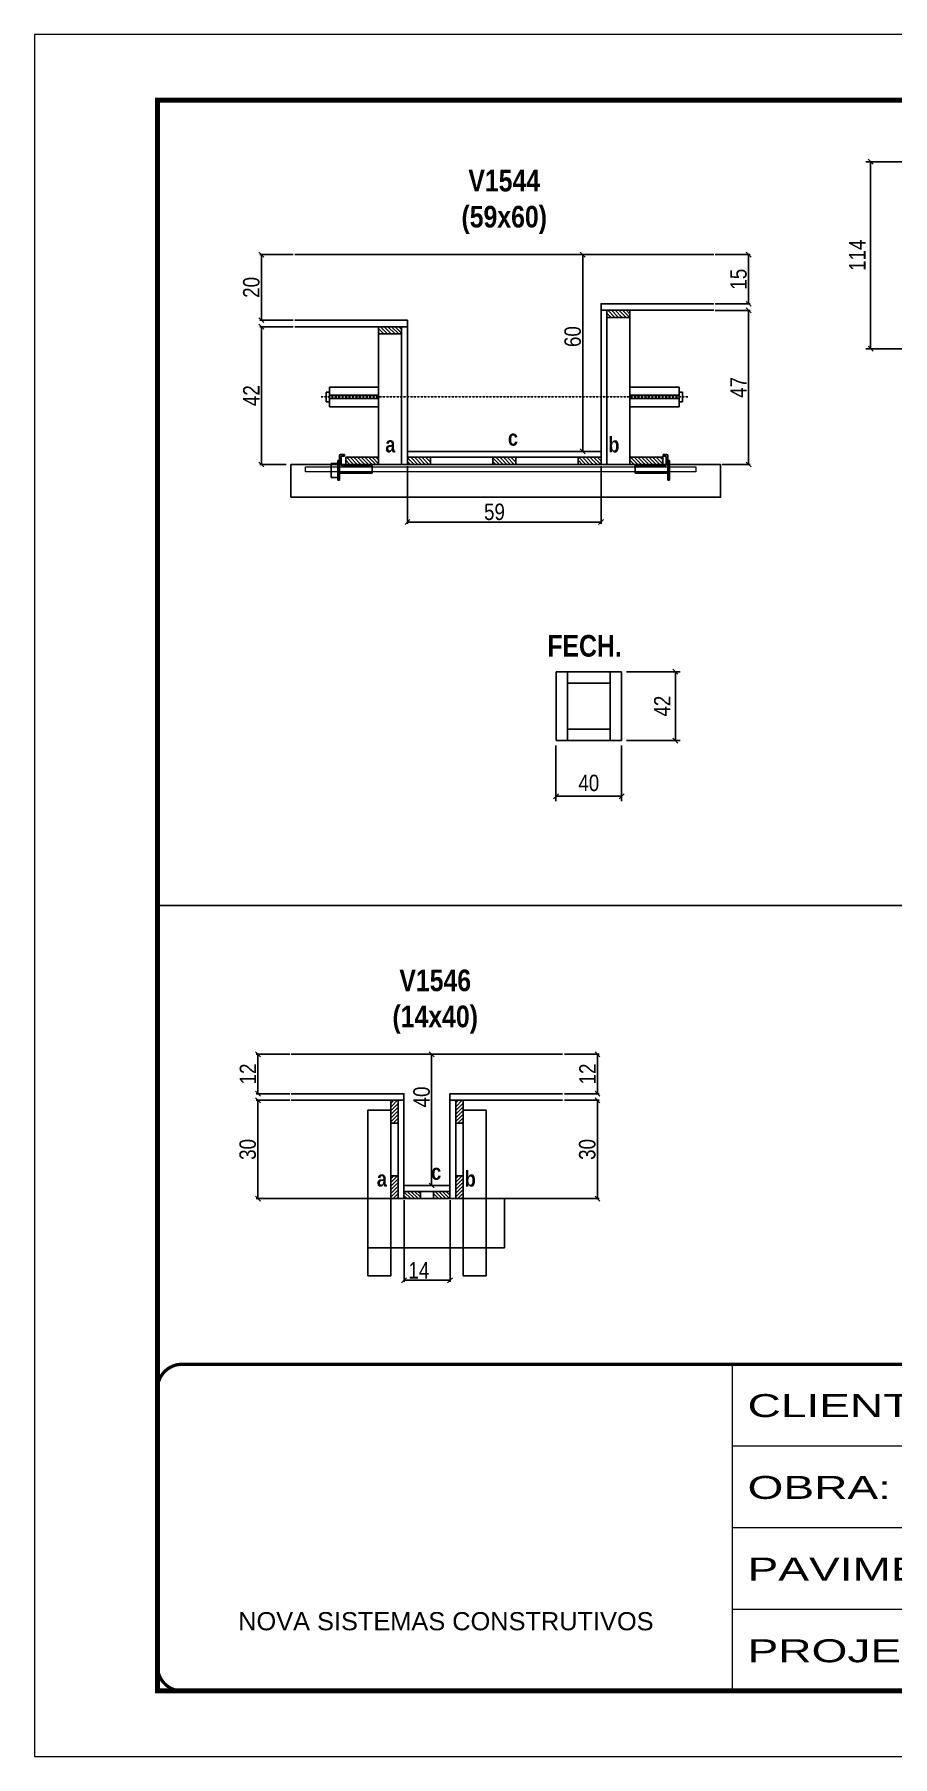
# Model space of a CAD drawing. Extents: x 3309 to 9563, y -2522 to 14608.
# Drawn here: x 3309 to 3832, y 5518 to 6568 of the extents above; entities that cross this region are included whole.
import ezdxf

# ---------------------------------------------------------------- set-up
doc = ezdxf.new("R2010")
doc.units = 0
for name, pattern in [('CONTINUO', [0]), ('DASHED', [0.75, 0.5, -0.25]), ('HIDDEN', [0.375, 0.25, -0.125])]:
    doc.linetypes.add(name, pattern=pattern)
for name, color, linetype in [('barrote', 251, 'Continuous'), ('COTA', 241, 'Continuous'), ('detalhes', 4, 'Continuous'), ('NOMENCLATURA', 7, 'Continuous'), ('Painéis', 200, 'Continuous'), ('presilha', 1, 'Continuous'), ('SARR_2.2x10', 60, 'Continuous'), ('SARR_2.2x7', 40, 'Continuous'), ('SARR_3.5x7', 81, 'Continuous'), ('TENSOR', 3, 'Continuous')]:
    doc.layers.add(name, color=color, linetype=linetype)
for name, color, linetype, lineweight in [('CONCRETO', 251, 'Continuous', 25), ('Folhas', 255, 'Continuous', 9), ('SARRAFO DE PRESSAO', 251, 'DASHED', 9), ('SCO-___-LAJ', 2, 'Continuous', 0)]:
    doc.layers.add(name, color=color, linetype=linetype, lineweight=lineweight)
doc.styles.add('ARIAL', font='arial.ttf')
doc.styles.add('COTA TECNICA', font='techl___.ttf', dxfattribs={"height": 10})
doc.styles.add('COTA TECNICA 2X', font='techl___.ttf', dxfattribs={"height": 10})
doc.styles.add('TECNICA', font='techb___.ttf', dxfattribs={"height": 10})
doc.styles.add('Tecnologia', font='')
doc.styles.get('Tecnologia').set_extended_font_data('Forgotten Futurist')
doc.dimstyles.new('PAINEL', dxfattribs={"dimtxt": 10, "dimasz": 3, "dimexe": 3, "dimexo": 3, "dimgap": 3, "dimtad": 1, "dimdec": 1, "dimzin": 12, "dimdsep": 46, "dimtxsty": 'COTA TECNICA', "dimblk1": 'OBLIQUE', "dimblk2": 'OBLIQUE', "dimsah": 1, "dimcen": 0.9, "dimclrd": 4, "dimclre": 4, "dimclrt": 240, "dimadec": 1, "dimazin": 3, "dimtfac": 1, "dimtdec": 1, "dimtmove": 0, "dimatfit": 3, "dimfxl": 1, "dimtolj": 1, "dimtzin": 12, "dimarcsym": 0})
doc.dimstyles.new('SECAO', dxfattribs={"dimscale": 0.333333, "dimtxt": 5, "dimasz": 9, "dimexe": 3, "dimexo": 3, "dimgap": 3, "dimtad": 1, "dimdec": 1, "dimlfac": 0.5, "dimzin": 12, "dimdsep": 46, "dimtxsty": 'COTA TECNICA 2X', "dimblk1": 'OBLIQUE', "dimblk2": 'OBLIQUE', "dimsah": 1, "dimcen": 0.9, "dimclrd": 4, "dimclre": 4, "dimclrt": 240, "dimadec": 1, "dimazin": 3, "dimtfac": 1, "dimtdec": 1, "dimtmove": 0, "dimatfit": 3, "dimfxl": 1, "dimtolj": 1, "dimtzin": 12, "dimarcsym": 0})

# ---------------------------------------------------------------- blocks, each defined once
blk = doc.blocks.new('9999999999')
at = {"color": 30, "linetype": 'CONTINUO'}
for p, q in [((98564.6, 34230.2), (98564.6, 34429.4)), ((98564.6, 34379.6), (99584, 34379.6)), ((98564.6, 34329.8), (99488, 34329.8)), ((98564.6, 34280), (99488, 34280))]:
    blk.add_line(p, q, dxfattribs=at)
at = {"color": 30, "linetype": 'CONTINUO', "const_width": 2}
blk.add_lwpolyline([(99584, 34230.2), (99584, 34414.4, 0.414214), (99569, 34429.4), (98229, 34429.4, 0.414214), (98214, 34414.4), (98214, 34245.2, 0.414214), (98229, 34230.2), (99584, 34230.2)], format="xyb", dxfattribs=at)
at = {"layer": 'Folhas'}
blk.add_lwpolyline([(98139, 34190.2), (99624, 34190.2), (99624, 35240.2), (98139, 35240.2)], close=True, dxfattribs=at)
at = {"layer": 'Folhas', "color": 30, "const_width": 3}
blk.add_lwpolyline([(98214, 34230.2), (99584, 34230.2), (99584, 35200.2), (98214, 35200.2)], close=True, dxfattribs=at)
at = {"color": 7, "linetype": 'Continuous', "ltscale": 5, "style": 'ARIAL'}
blk.add_text('NOVA SISTEMAS CONSTRUTIVOS', height=11.059, dxfattribs=at).set_placement((98263.2, 34267.2))
at = {"layer": 'Folhas', "color": 7, "style": 'Tecnologia', "width": 1.5}
for s, p in [('CLIENTE:', (98573.7, 34397.2)), ('OBRA:', (98573.7, 34347.3)), ('PAVIMENTO:', (98573.7, 34297.5)), ('PROJETO:', (98573.7, 34247.7))]:
    blk.add_text(s, height=14, dxfattribs=at).set_placement(p)
blk = doc.blocks.new('_Oblique')
at = {"color": 0, "linetype": 'ByBlock', "lineweight": -2}
blk.add_line((-0.5, -0.5), (0.5, 0.5), dxfattribs=at)
blk = doc.blocks.new('*D2582')
at = {"layer": 'COTA', "color": 4, "lineweight": -2, "transparency": 16777216}
for p, q in [((3536.8, 6304.6), (3536.8, 6269.5)), ((3654.8, 6304.6), (3654.8, 6269.5)), ((3654.8, 6270.5), (3536.8, 6270.5))]:
    blk.add_line(p, q, dxfattribs=at)
at = {"layer": 'Defpoints', "color": 0, "transparency": 16777216}
for p in [(3536.8, 6305.6), (3654.8, 6305.6), (3536.8, 6270.5)]:
    blk.add_point(p, dxfattribs=at)
at = {"layer": 'COTA', "color": 4, "lineweight": -2, "transparency": 16777216, "xscale": 3, "yscale": 3, "zscale": 3, "rotation": 180}
blk.add_blockref('_Oblique', (3536.8, 6270.5), dxfattribs=at)
at = {"layer": 'COTA', "color": 4, "lineweight": -2, "transparency": 16777216, "xscale": 3, "yscale": 3, "zscale": 3}
blk.add_blockref('_Oblique', (3654.8, 6270.5), dxfattribs=at)
at = {"layer": 'COTA', "color": 240, "transparency": 16777216, "insert": (3589.8, 6276.7), "char_height": 10, "attachment_point": 5, "style": 'COTA TECNICA 2X'}
blk.add_mtext('\\A1;59', dxfattribs=at)
blk = doc.blocks.new('PRESILHA METÁLICA 1')
at = {"layer": 'presilha'}
for p, q in [((7.5, 10.6), (7.5, 19.9)), ((12, 21), (8.6, 21)), ((9, 11.6), (9, 18.9)), ((12, 19.5), (9.6, 19.5)), ((12, 21), (12, 19.5)), ((0, 13), (6, 13)), ((0, 13), (0, 0)), ((6, 0), (0, 0)), ((6, 15.5), (7.5, 15.5)), ((6, -2.5), (6, 15.5)), ((6, 13), (6, 0)), ((7.5, 15.5), (7.5, -2.5)), ((37.5, 4.1), (7.5, 4.1)), ((37.5, 11), (9.6, 11)), ((37.5, 11), (37.5, 4.1)), ((7.5, -2.5), (6, -2.5))]:
    blk.add_line(p, q, dxfattribs=at)
for centre, radius, start, end in [((8.6, 19.9), 1.14, 90, 180), ((9.6, 18.9), 0.57, 90, 180), ((9.6, 11.6), 0.57, 180, 270)]:
    blk.add_arc(centre, radius, start, end, dxfattribs=at)
blk = doc.blocks.new('PRESILHA METÁLICA 2')
at = {"layer": 'presilha'}
for p, q in [((-5.2, 23.5), (-5.2, 22)), ((-5.2, 23.5), (-1.9, 23.5)), ((-5.2, 22), (-2.8, 22)), ((-2.2, 14.1), (-2.2, 21.4)), ((0.8, 18), (-0.8, 18)), ((-0.8, 18), (-0.8, 0)), ((-0.8, 14.6), (-0.8, 22.4)), ((0.8, 0), (0.8, 18)), ((-30.8, 13.5), (-30.8, 6.6)), ((-30.8, 13.5), (-2.8, 13.5)), ((-30.8, 6.6), (-0.8, 6.6)), ((-0.8, 0), (0.8, 0))]:
    blk.add_line(p, q, dxfattribs=at)
for centre, radius, start, end in [((-2.8, 21.4), 0.57, 0, 90), ((-1.9, 22.4), 1.14, 0, 90), ((-2.8, 14.1), 0.57, 270, 0)]:
    blk.add_arc(centre, radius, start, end, dxfattribs=at)
blk = doc.blocks.new('*D2583')
at = {"layer": 'COTA', "color": 4, "lineweight": -2, "transparency": 16777216}
for p, q in [((3467.1, 6389.6), (3446.7, 6389.6)), ((3447.7, 6389.6), (3447.7, 6305.6)), ((3462.9, 6305.6), (3446.7, 6305.6))]:
    blk.add_line(p, q, dxfattribs=at)
at = {"layer": 'Defpoints', "color": 0, "transparency": 16777216}
for p in [(3468.1, 6389.6), (3447.7, 6305.6), (3463.9, 6305.6)]:
    blk.add_point(p, dxfattribs=at)
at = {"layer": 'COTA', "color": 4, "lineweight": -2, "transparency": 16777216, "xscale": 3, "yscale": 3, "zscale": 3}
for p, rotation in [((3447.7, 6389.6), 90), ((3447.7, 6305.6), 270)]:
    blk.add_blockref('_Oblique', p, dxfattribs=dict(at, rotation=rotation))
at = {"layer": 'COTA', "color": 240, "transparency": 16777216, "insert": (3441.6, 6347.6), "char_height": 10, "attachment_point": 5, "rotation": 90, "style": 'COTA TECNICA 2X'}
blk.add_mtext('\\A1;42', dxfattribs=at)
blk = doc.blocks.new('*D2584')
at = {"layer": 'COTA', "color": 4, "lineweight": -2, "transparency": 16777216}
for p, q in [((3724.4, 6399.6), (3745.7, 6399.6)), ((3744.7, 6399.6), (3744.7, 6305.6)), ((3728.6, 6305.6), (3745.7, 6305.6))]:
    blk.add_line(p, q, dxfattribs=at)
at = {"layer": 'Defpoints', "color": 0, "transparency": 16777216}
for p in [(3723.4, 6399.6), (3727.6, 6305.6), (3744.7, 6305.6)]:
    blk.add_point(p, dxfattribs=at)
at = {"layer": 'COTA', "color": 4, "lineweight": -2, "transparency": 16777216, "xscale": 3, "yscale": 3, "zscale": 3}
for p, rotation in [((3744.7, 6399.6), 90), ((3744.7, 6305.6), 270)]:
    blk.add_blockref('_Oblique', p, dxfattribs=dict(at, rotation=rotation))
at = {"layer": 'COTA', "color": 240, "transparency": 16777216, "insert": (3738.6, 6352.6), "char_height": 10, "attachment_point": 5, "rotation": 90, "style": 'COTA TECNICA 2X'}
blk.add_mtext('\\A1;47', dxfattribs=at)
blk = doc.blocks.new('*D2585')
at = {"layer": 'COTA', "color": 4, "lineweight": -2, "transparency": 16777216}
for p, q in [((3653.8, 6433.6), (3642.6, 6433.6)), ((3643.6, 6313.6), (3643.6, 6433.6)), ((3653.8, 6313.6), (3642.6, 6313.6))]:
    blk.add_line(p, q, dxfattribs=at)
at = {"layer": 'Defpoints', "color": 0, "transparency": 16777216}
for p in [(3643.6, 6433.6), (3654.8, 6433.6), (3654.8, 6313.6)]:
    blk.add_point(p, dxfattribs=at)
at = {"layer": 'COTA', "color": 4, "lineweight": -2, "transparency": 16777216, "xscale": 3, "yscale": 3, "zscale": 3}
for p, rotation in [((3643.6, 6433.6), 90), ((3643.6, 6313.6), 270)]:
    blk.add_blockref('_Oblique', p, dxfattribs=dict(at, rotation=rotation))
at = {"layer": 'COTA', "color": 240, "transparency": 16777216, "insert": (3637.5, 6383.6), "char_height": 10, "attachment_point": 5, "rotation": 90, "style": 'COTA TECNICA 2X'}
blk.add_mtext('\\A1;60', dxfattribs=at)
blk = doc.blocks.new('*D2586')
at = {"layer": 'COTA', "color": 4, "lineweight": -2, "transparency": 16777216}
for p, q in [((3724.4, 6433.6), (3745.7, 6433.6)), ((3744.7, 6403.6), (3744.7, 6433.6)), ((3724.4, 6403.6), (3745.7, 6403.6))]:
    blk.add_line(p, q, dxfattribs=at)
at = {"layer": 'Defpoints', "color": 0, "transparency": 16777216}
for p in [(3723.4, 6433.6), (3744.7, 6433.6), (3723.4, 6403.6)]:
    blk.add_point(p, dxfattribs=at)
at = {"layer": 'COTA', "color": 4, "lineweight": -2, "transparency": 16777216, "xscale": 3, "yscale": 3, "zscale": 3}
for p, rotation in [((3744.7, 6433.6), 90), ((3744.7, 6403.6), 270)]:
    blk.add_blockref('_Oblique', p, dxfattribs=dict(at, rotation=rotation))
at = {"layer": 'COTA', "color": 240, "transparency": 16777216, "insert": (3738.6, 6418.6), "char_height": 10, "attachment_point": 5, "rotation": 90, "style": 'COTA TECNICA 2X'}
blk.add_mtext('\\A1;15', dxfattribs=at)
blk = doc.blocks.new('*D2587')
at = {"layer": 'COTA', "color": 4, "lineweight": -2, "transparency": 16777216}
for p, q in [((3467.1, 6433.6), (3446.7, 6433.6)), ((3447.7, 6393.6), (3447.7, 6433.6)), ((3467.1, 6393.6), (3446.7, 6393.6))]:
    blk.add_line(p, q, dxfattribs=at)
at = {"layer": 'Defpoints', "color": 0, "transparency": 16777216}
for p in [(3447.7, 6433.6), (3468.1, 6433.6), (3468.1, 6393.6)]:
    blk.add_point(p, dxfattribs=at)
at = {"layer": 'COTA', "color": 4, "lineweight": -2, "transparency": 16777216, "xscale": 3, "yscale": 3, "zscale": 3}
for p, rotation in [((3447.7, 6433.6), 90), ((3447.7, 6393.6), 270)]:
    blk.add_blockref('_Oblique', p, dxfattribs=dict(at, rotation=rotation))
at = {"layer": 'COTA', "color": 240, "transparency": 16777216, "insert": (3441.6, 6413.6), "char_height": 10, "attachment_point": 5, "rotation": 90, "style": 'COTA TECNICA 2X'}
blk.add_mtext('\\A1;20', dxfattribs=at)
blk = doc.blocks.new('*D2592')
at = {"layer": 'COTA', "color": 4, "lineweight": -2, "transparency": 16777216}
for p, q in [((3872.4, 6490.2), (3816.1, 6490.2)), ((3819.1, 6376.2), (3819.1, 6490.2)), ((3872.4, 6376.2), (3816.1, 6376.2))]:
    blk.add_line(p, q, dxfattribs=at)
at = {"layer": 'Defpoints', "color": 0, "transparency": 16777216}
for p in [(3819.1, 6490.2), (3875.4, 6490.2), (3875.4, 6376.2)]:
    blk.add_point(p, dxfattribs=at)
at = {"layer": 'COTA', "color": 4, "lineweight": -2, "transparency": 16777216, "xscale": 3, "yscale": 3, "zscale": 3}
for p, rotation in [((3819.1, 6490.2), 90), ((3819.1, 6376.2), 270)]:
    blk.add_blockref('_Oblique', p, dxfattribs=dict(at, rotation=rotation))
at = {"layer": 'COTA', "color": 240, "transparency": 16777216, "insert": (3811, 6433.2), "char_height": 10, "attachment_point": 5, "rotation": 90, "style": 'COTA TECNICA'}
blk.add_mtext('\\A1;114', dxfattribs=at)
blk = doc.blocks.new('*D2617')
at = {"layer": 'COTA', "color": 4, "lineweight": -2, "transparency": 16777216}
for p, q in [((3627.3, 6134.3), (3627.3, 6100.3)), ((3667.3, 6134.3), (3667.3, 6100.3)), ((3667.3, 6103.3), (3627.3, 6103.3))]:
    blk.add_line(p, q, dxfattribs=at)
at = {"layer": 'Defpoints', "color": 0, "transparency": 16777216}
for p in [(3627.3, 6137.3), (3667.3, 6137.3), (3627.3, 6103.3)]:
    blk.add_point(p, dxfattribs=at)
at = {"layer": 'COTA', "color": 4, "lineweight": -2, "transparency": 16777216, "xscale": 3, "yscale": 3, "zscale": 3, "rotation": 180}
blk.add_blockref('_Oblique', (3627.3, 6103.3), dxfattribs=at)
at = {"layer": 'COTA', "color": 4, "lineweight": -2, "transparency": 16777216, "xscale": 3, "yscale": 3, "zscale": 3}
blk.add_blockref('_Oblique', (3667.3, 6103.3), dxfattribs=at)
at = {"layer": 'COTA', "color": 240, "transparency": 16777216, "insert": (3647.3, 6111.4), "char_height": 10, "attachment_point": 5, "style": 'COTA TECNICA'}
blk.add_mtext('\\A1;40', dxfattribs=at)
blk = doc.blocks.new('*D2618')
at = {"layer": 'COTA', "color": 4, "lineweight": -2, "transparency": 16777216}
for p, q in [((3670.3, 6179.3), (3703.1, 6179.3)), ((3700.1, 6179.3), (3700.1, 6137.3)), ((3670.3, 6137.3), (3703.1, 6137.3))]:
    blk.add_line(p, q, dxfattribs=at)
at = {"layer": 'Defpoints', "color": 0, "transparency": 16777216}
for p in [(3667.3, 6179.3), (3667.3, 6137.3), (3700.1, 6137.3)]:
    blk.add_point(p, dxfattribs=at)
at = {"layer": 'COTA', "color": 4, "lineweight": -2, "transparency": 16777216, "xscale": 3, "yscale": 3, "zscale": 3}
for p, rotation in [((3700.1, 6179.3), 90), ((3700.1, 6137.3), 270)]:
    blk.add_blockref('_Oblique', p, dxfattribs=dict(at, rotation=rotation))
at = {"layer": 'COTA', "color": 240, "transparency": 16777216, "insert": (3692.1, 6158.3), "char_height": 10, "attachment_point": 5, "rotation": 90, "style": 'COTA TECNICA'}
blk.add_mtext('\\A1;42', dxfattribs=at)
blk = doc.blocks.new('*D2667')
at = {"layer": 'COTA', "color": 4, "lineweight": -2, "transparency": 16777216}
for p, q in [((3534.7, 5857), (3534.7, 5807.2)), ((3562.7, 5857), (3562.7, 5807.2)), ((3562.7, 5808.2), (3534.7, 5808.2))]:
    blk.add_line(p, q, dxfattribs=at)
at = {"layer": 'Defpoints', "color": 0, "transparency": 16777216}
for p in [(3534.7, 5858), (3562.7, 5858), (3534.7, 5808.2)]:
    blk.add_point(p, dxfattribs=at)
at = {"layer": 'COTA', "color": 4, "lineweight": -2, "transparency": 16777216, "xscale": 3, "yscale": 3, "zscale": 3, "rotation": 180}
blk.add_blockref('_Oblique', (3534.7, 5808.2), dxfattribs=at)
at = {"layer": 'COTA', "color": 4, "lineweight": -2, "transparency": 16777216, "xscale": 3, "yscale": 3, "zscale": 3}
blk.add_blockref('_Oblique', (3562.7, 5808.2), dxfattribs=at)
at = {"layer": 'COTA', "color": 240, "transparency": 16777216, "insert": (3543.7, 5814.3), "char_height": 10, "attachment_point": 5, "style": 'COTA TECNICA 2X'}
blk.add_mtext('\\A1;14', dxfattribs=at)
blk = doc.blocks.new('*D2668')
at = {"layer": 'COTA', "color": 4, "lineweight": -2, "transparency": 16777216}
for p, q in [((3465, 5918), (3444.6, 5918)), ((3445.6, 5918), (3445.6, 5858)), ((3525.7, 5858), (3444.6, 5858))]:
    blk.add_line(p, q, dxfattribs=at)
at = {"layer": 'Defpoints', "color": 0, "transparency": 16777216}
for p in [(3466, 5918), (3445.6, 5858), (3526.7, 5858, 0)]:
    blk.add_point(p, dxfattribs=at)
at = {"layer": 'COTA', "color": 4, "lineweight": -2, "transparency": 16777216, "xscale": 3, "yscale": 3, "zscale": 3}
for p, rotation in [((3445.6, 5918), 90), ((3445.6, 5858), 270)]:
    blk.add_blockref('_Oblique', p, dxfattribs=dict(at, rotation=rotation))
at = {"layer": 'COTA', "color": 240, "transparency": 16777216, "insert": (3439.4, 5888), "char_height": 10, "attachment_point": 5, "rotation": 90, "style": 'COTA TECNICA 2X'}
blk.add_mtext('\\A1;30', dxfattribs=at)
blk = doc.blocks.new('*D2669')
at = {"layer": 'COTA', "color": 4, "lineweight": -2, "transparency": 16777216}
for p, q in [((3632.4, 5918), (3653.6, 5918)), ((3652.6, 5918), (3652.6, 5858)), ((3571.7, 5858), (3653.6, 5858))]:
    blk.add_line(p, q, dxfattribs=at)
at = {"layer": 'Defpoints', "color": 0, "transparency": 16777216}
for p in [(3631.4, 5918), (3570.7, 5858, 0), (3652.6, 5858)]:
    blk.add_point(p, dxfattribs=at)
at = {"layer": 'COTA', "color": 4, "lineweight": -2, "transparency": 16777216, "xscale": 3, "yscale": 3, "zscale": 3}
for p, rotation in [((3652.6, 5918), 90), ((3652.6, 5858), 270)]:
    blk.add_blockref('_Oblique', p, dxfattribs=dict(at, rotation=rotation))
at = {"layer": 'COTA', "color": 240, "transparency": 16777216, "insert": (3646.4, 5888), "char_height": 10, "attachment_point": 5, "rotation": 90, "style": 'COTA TECNICA 2X'}
blk.add_mtext('\\A1;30', dxfattribs=at)
blk = doc.blocks.new('*D2670')
at = {"layer": 'COTA', "color": 4, "lineweight": -2, "transparency": 16777216}
for p, q in [((3561.7, 5946), (3550.5, 5946)), ((3551.5, 5866), (3551.5, 5946)), ((3561.7, 5866), (3550.5, 5866))]:
    blk.add_line(p, q, dxfattribs=at)
at = {"layer": 'Defpoints', "color": 0, "transparency": 16777216}
for p in [(3551.5, 5946), (3562.7, 5946), (3562.7, 5866)]:
    blk.add_point(p, dxfattribs=at)
at = {"layer": 'COTA', "color": 4, "lineweight": -2, "transparency": 16777216, "xscale": 3, "yscale": 3, "zscale": 3}
for p, rotation in [((3551.5, 5946), 90), ((3551.5, 5866), 270)]:
    blk.add_blockref('_Oblique', p, dxfattribs=dict(at, rotation=rotation))
at = {"layer": 'COTA', "color": 240, "transparency": 16777216, "insert": (3545.4, 5920), "char_height": 10, "attachment_point": 5, "rotation": 90, "style": 'COTA TECNICA 2X'}
blk.add_mtext('\\A1;40', dxfattribs=at)
blk = doc.blocks.new('*D2671')
at = {"layer": 'COTA', "color": 4, "lineweight": -2, "transparency": 16777216}
for p, q in [((3632.4, 5946), (3653.6, 5946)), ((3652.6, 5922), (3652.6, 5946)), ((3632.4, 5922), (3653.6, 5922))]:
    blk.add_line(p, q, dxfattribs=at)
at = {"layer": 'Defpoints', "color": 0, "transparency": 16777216}
for p in [(3631.4, 5946), (3652.6, 5946), (3631.4, 5922)]:
    blk.add_point(p, dxfattribs=at)
at = {"layer": 'COTA', "color": 4, "lineweight": -2, "transparency": 16777216, "xscale": 3, "yscale": 3, "zscale": 3}
for p, rotation in [((3652.6, 5946), 90), ((3652.6, 5922), 270)]:
    blk.add_blockref('_Oblique', p, dxfattribs=dict(at, rotation=rotation))
at = {"layer": 'COTA', "color": 240, "transparency": 16777216, "insert": (3646.5, 5934), "char_height": 10, "attachment_point": 5, "rotation": 90, "style": 'COTA TECNICA 2X'}
blk.add_mtext('\\A1;12', dxfattribs=at)
blk = doc.blocks.new('*D2672')
at = {"layer": 'COTA', "color": 4, "lineweight": -2, "transparency": 16777216}
for p, q in [((3465, 5946), (3444.6, 5946)), ((3445.6, 5922), (3445.6, 5946)), ((3465, 5922), (3444.6, 5922))]:
    blk.add_line(p, q, dxfattribs=at)
at = {"layer": 'Defpoints', "color": 0, "transparency": 16777216}
for p in [(3445.6, 5946), (3466, 5946), (3466, 5922)]:
    blk.add_point(p, dxfattribs=at)
at = {"layer": 'COTA', "color": 4, "lineweight": -2, "transparency": 16777216, "xscale": 3, "yscale": 3, "zscale": 3}
for p, rotation in [((3445.6, 5946), 90), ((3445.6, 5922), 270)]:
    blk.add_blockref('_Oblique', p, dxfattribs=dict(at, rotation=rotation))
at = {"layer": 'COTA', "color": 240, "transparency": 16777216, "insert": (3439.5, 5934), "char_height": 10, "attachment_point": 5, "rotation": 90, "style": 'COTA TECNICA 2X'}
blk.add_mtext('\\A1;12', dxfattribs=at)

msp = doc.modelspace()

# ---------------------------------------------------------------- hatches: boundary and pattern name
at = {"layer": 'SARR_2.2x10'}
h = msp.add_hatch(dxfattribs=at)
h.set_pattern_fill('ANSI31', color=256, scale=0.5, angle=90)
h.set_pattern_definition([(135, (36692.6888, -117206.5457), (-1.122532015, -1.122532015), [])])
h.paths.add_polyline_path([(3499.15, 6310.02), (3499.15, 6305.62), (3519.15, 6305.62), (3519.15, 6310.02)])
h = msp.add_hatch(dxfattribs=at)
h.set_pattern_fill('ANSI31', color=256, scale=0.5, angle=90)
h.set_pattern_definition([(135, (36865.8888, -117206.5457), (-1.122532015, -1.122532015), [])])
h.paths.add_polyline_path([(3672.35, 6310.02), (3672.35, 6305.62), (3692.35, 6305.62), (3692.35, 6310.02)])
at = {"layer": 'SARR_2.2x7'}
h = msp.add_hatch(dxfattribs=at)
h.set_pattern_fill('ANSI31', color=256, scale=0.5, angle=90)
h.set_pattern_definition([(135, (36766.6888, -117116.9457), (-1.122532015, -1.122532015), [])])
h.paths.add_polyline_path([(3658.35, 6399.62), (3658.35, 6395.22), (3672.35, 6395.22), (3672.35, 6399.62)])
h = msp.add_hatch(dxfattribs=at)
h.set_pattern_fill('ANSI31', color=256, scale=0.5, angle=90)
h.set_pattern_definition([(135, (36706.6888, -117126.9457), (-1.122532015, -1.122532015), [])])
h.paths.add_polyline_path([(3533.15, 6389.62), (3533.15, 6385.22), (3519.15, 6385.22), (3519.15, 6389.62)])
h = msp.add_hatch(dxfattribs=at)
h.set_pattern_fill('ANSI31', color=256, scale=0.5, angle=90)
h.set_pattern_definition([(135, (36772.2888, -117206.5457), (-1.122532015, -1.122532015), [])])
h.paths.add_polyline_path([(3550.75, 6305.62), (3550.75, 6310.02), (3536.75, 6310.02), (3536.75, 6305.62)])
h = msp.add_hatch(dxfattribs=at)
h.set_pattern_fill('ANSI31', color=256, scale=0.5, angle=90)
h.set_pattern_definition([(135, (36824.2888, -117206.5457), (-1.122532015, -1.122532015), [])])
h.paths.add_polyline_path([(3602.75, 6305.62), (3602.75, 6310.02), (3588.75, 6310.02), (3588.75, 6305.62)])
h = msp.add_hatch(dxfattribs=at)
h.set_pattern_fill('ANSI31', color=256, scale=0.5, angle=90)
h.set_pattern_definition([(135, (36852.2888, -117206.5457), (-1.122532015, -1.122532015), [])])
h.paths.add_polyline_path([(3640.75, 6310.02), (3640.75, 6305.62), (3654.75, 6305.62), (3654.75, 6310.02)])
h = msp.add_hatch(dxfattribs=at)
h.set_pattern_fill('ANSI31', color=256, scale=0.5)
h.set_pattern_definition([(45, (-119985.518, -27317.5387), (-1.122532015, 1.122532015), [])])
h.paths.add_polyline_path([(3526.65, 5904), (3531.05, 5904), (3531.05, 5918), (3526.65, 5918)])
h = msp.add_hatch(dxfattribs=at)
h.set_pattern_fill('ANSI31', color=256, scale=0.5)
h.set_pattern_definition([(45, (-119995.518, -27317.5387), (-1.122532015, 1.122532015), [])])
h.paths.add_polyline_path([(3570.65, 5904), (3566.25, 5904), (3566.25, 5918), (3570.65, 5918)])
h = msp.add_hatch(dxfattribs=at)
h.set_pattern_fill('ANSI31', color=256, scale=0.5)
h.set_pattern_definition([(45, (-119985.518, -27363.5387), (-1.122532015, 1.122532015), [])])
h.paths.add_polyline_path([(3526.65, 5858), (3531.05, 5858), (3531.05, 5872), (3526.65, 5872)])
h = msp.add_hatch(dxfattribs=at)
h.set_pattern_fill('ANSI31', color=256, scale=0.5)
h.set_pattern_definition([(45, (-119995.518, -27363.5387), (-1.122532015, 1.122532015), [])])
h.paths.add_polyline_path([(3570.65, 5858), (3566.25, 5858), (3566.25, 5872), (3570.65, 5872)])
h = msp.add_hatch(dxfattribs=at)
h.set_pattern_fill('ANSI31', color=256, scale=0.5, angle=90)
h.set_pattern_definition([(135, (36770.1903, -117654.1697), (-1.122532015, -1.122532015), [])])
h.paths.add_polyline_path([(3544.65, 5858), (3544.65, 5862.4), (3534.65, 5862.4), (3534.65, 5858)])
h = msp.add_hatch(dxfattribs=at)
h.set_pattern_fill('ANSI31', color=256, scale=0.5, angle=90)
h.set_pattern_definition([(135, (36760.1903, -117654.1697), (-1.122532015, -1.122532015), [])])
h.paths.add_polyline_path([(3552.65, 5862.4), (3552.65, 5858), (3562.65, 5858), (3562.65, 5862.4)])

# ---------------------------------------------------------------- linework, layer by layer
at = {"ltscale": 3}
for p, q in [((3489.15, 6352.8), (3489.15, 6340.8)), ((3489.15, 6352.8), (3519.15, 6352.8)), ((3702.35, 6352.8), (3672.35, 6352.8)), ((3702.35, 6352.8), (3702.35, 6340.8)), ((3487.15, 6349.8), (3487.15, 6343.8)), ((3489.15, 6349.8), (3487.15, 6349.8)), ((3489.15, 6343.8), (3487.15, 6343.8)), ((3519.15, 6347.8), (3489.15, 6347.8)), ((3519.15, 6345.8), (3489.15, 6345.8)), ((3672.35, 6347.8), (3702.35, 6347.8)), ((3672.35, 6345.8), (3702.35, 6345.8)), ((3704.35, 6349.8), (3702.35, 6349.8)), ((3702.35, 6343.8), (3704.35, 6343.8)), ((3704.35, 6349.8), (3704.35, 6343.8)), ((3489.15, 6340.8), (3519.15, 6340.8)), ((3702.35, 6340.8), (3672.35, 6340.8))]:
    msp.add_line(p, q, dxfattribs=at)
at = {"layer": 'barrote'}
msp.add_lwpolyline([(3465.7, 6285.62), (3727.61, 6285.62), (3727.61, 6305.62), (3465.7, 6305.62)], close=True, dxfattribs=at)
at = {"layer": 'CONCRETO', "linetype": 'Continuous'}
for p, q in [((3723.45, 6433.62), (3468.05, 6433.62)), ((3631.35, 5946), (3465.95, 5946))]:
    msp.add_line(p, q, dxfattribs=at)
at = {"layer": 'COTA'}
msp.add_line((3384.37, 6036.74), (4754.37, 6036.74), dxfattribs=at)
at = {"layer": 'detalhes', "color": 250}
msp.add_line((3465.7, 6285.62), (3465.7, 6305.62), dxfattribs=at)
at = {"layer": 'Painéis', "linetype": 'ByBlock'}
for p, q in [((3627.34, 6137.3), (3627.34, 6179.3)), ((3627.34, 6179.3), (3667.34, 6179.3)), ((3667.34, 6179.3), (3667.34, 6137.3)), ((3667.34, 6137.3), (3627.34, 6137.3))]:
    msp.add_line(p, q, dxfattribs=at)
at = {"layer": 'Painéis', "linetype": 'Continuous', "elevation": 0}
for points in [[(3723.45, 6399.62), (3654.75, 6399.62), (3654.75, 6403.62), (3723.45, 6403.62)], [(3468.05, 6389.62), (3536.75, 6389.62), (3536.75, 6393.62), (3468.05, 6393.62)], [(3465.95, 5918), (3534.65, 5918), (3534.65, 5922), (3465.95, 5922)], [(3631.35, 5918), (3562.65, 5918), (3562.65, 5922), (3631.35, 5922)]]:
    msp.add_lwpolyline(points, dxfattribs=at)
at = {"layer": 'Painéis', "linetype": 'Continuous'}
for points in [[(3658.35, 6305.62), (3658.35, 6399.62), (3654.75, 6399.62), (3654.75, 6305.62)], [(3533.15, 6305.62), (3533.15, 6389.62), (3536.75, 6389.62), (3536.75, 6305.62)], [(3654.75, 6313.62), (3536.75, 6313.62), (3536.75, 6310.02), (3654.75, 6310.02)], [(3531.05, 5858), (3531.05, 5918), (3534.65, 5918), (3534.65, 5858)], [(3566.25, 5858), (3566.25, 5918), (3562.65, 5918), (3562.65, 5858)], [(3562.65, 5866), (3534.65, 5866), (3534.65, 5862.4), (3562.65, 5862.4)]]:
    msp.add_lwpolyline(points, close=True, dxfattribs=at)
at = {"layer": 'SARR_2.2x10'}
for points in [[(3499.15, 6310.02), (3519.15, 6310.02), (3519.15, 6305.62), (3499.15, 6305.62)], [(3672.35, 6310.02), (3692.35, 6310.02), (3692.35, 6305.62), (3672.35, 6305.62)]]:
    msp.add_lwpolyline(points, close=True, dxfattribs=at)
at = {"layer": 'SARR_2.2x7', "linetype": 'Continuous'}
for p, q in [((3634.34, 6137.3), (3634.34, 6179.3)), ((3660.34, 6137.3), (3660.34, 6179.3)), ((3634.34, 6172.3), (3660.34, 6172.3)), ((3634.34, 6144.3), (3660.34, 6144.3))]:
    msp.add_line(p, q, dxfattribs=at)
at = {"layer": 'SARR_2.2x7', "elevation": 0}
for points in [[(3672.35, 6399.62), (3658.35, 6399.62), (3658.35, 6395.22), (3672.35, 6395.22)], [(3519.15, 6389.62), (3533.15, 6389.62), (3533.15, 6385.22), (3519.15, 6385.22)]]:
    msp.add_lwpolyline(points, close=True, dxfattribs=at)
at = {"layer": 'SARR_2.2x7'}
for points in [[(3536.75, 6310.02), (3550.75, 6310.02), (3550.75, 6305.62), (3536.75, 6305.62)], [(3588.75, 6310.02), (3602.75, 6310.02), (3602.75, 6305.62), (3588.75, 6305.62)], [(3654.75, 6310.02), (3640.75, 6310.02), (3640.75, 6305.62), (3654.75, 6305.62)], [(3531.05, 5918), (3531.05, 5904), (3526.65, 5904), (3526.65, 5918)], [(3566.25, 5918), (3566.25, 5904), (3570.65, 5904), (3570.65, 5918)], [(3531.05, 5872), (3531.05, 5858), (3526.65, 5858), (3526.65, 5872)], [(3566.25, 5872), (3566.25, 5858), (3570.65, 5858), (3570.65, 5872)], [(3534.65, 5862.4), (3544.65, 5862.4), (3544.65, 5858), (3534.65, 5858)], [(3562.65, 5862.4), (3552.65, 5862.4), (3552.65, 5858), (3562.65, 5858)]]:
    msp.add_lwpolyline(points, close=True, dxfattribs=at)
at = {"layer": 'SARR_3.5x7'}
for points in [[(3658.35, 6395.22), (3672.35, 6395.22), (3672.35, 6305.62), (3658.35, 6305.62)], [(3533.15, 6385.22), (3519.15, 6385.22), (3519.15, 6305.62), (3533.15, 6305.62)], [(3526.65, 5912), (3512.65, 5912), (3512.65, 5811.02), (3526.65, 5811.02)], [(3570.65, 5912), (3584.65, 5912), (3584.65, 5811.02), (3570.65, 5811.02)], [(3512.65, 5858), (3595.84, 5858), (3595.84, 5827.91), (3512.65, 5827.91)]]:
    msp.add_lwpolyline(points, close=True, dxfattribs=at)
at = {"layer": 'SCO-___-LAJ', "color": 1}
msp.add_lwpolyline([(3474.7, 6304.29), (3712.53, 6304.29), (3712.53, 6301.09), (3474.7, 6301.09)], close=True, dxfattribs=at)
at = {"layer": 'TENSOR', "linetype": 'HIDDEN', "ltscale": 0.5}
msp.add_line((3484.15, 6346.8), (3707.65, 6346.8), dxfattribs=at)

# ---------------------------------------------------------------- block references
at = {"layer": 'presilha', "xscale": 0.6666666666666666, "yscale": 0.6666666666666666, "zscale": 0.6666666666666666}
for name, p in [('PRESILHA METÁLICA 1', (3490.28, 6297.66)), ('PRESILHA METÁLICA 2', (3696.03, 6295.99))]:
    msp.add_blockref(name, p, dxfattribs=at)
at = {"layer": 'SARRAFO DE PRESSAO', "color": 6, "linetype": 'ByBlock'}
msp.add_blockref('9999999999', (-94829.61, -28672.37), dxfattribs=at)

# ---------------------------------------------------------------- texts
at = {"layer": 'detalhes', "style": 'TECNICA'}
for s, p in [('c', (3598.01, 6317.1)), ('b', (3659.25, 6312.97)), ('a', (3523.28, 6312.99)), ('a', (3518.13, 5865.36)), ('c', (3551.2, 5869.47)), ('b', (3571.69, 5865.35))]:
    msp.add_text(s, height=9.6, dxfattribs=at).set_placement(p)
at = {"layer": 'NOMENCLATURA', "style": 'TECNICA'}
msp.add_text('FECH.', height=13.2, dxfattribs=at).set_placement((3622.03, 6188.48))
at = {"layer": 'NOMENCLATURA', "char_height": 13.2, "attachment_point": 2, "style": 'TECNICA'}
for s, insert in [('V1544\\P(59x60)', (3595.75, 6485.32)), ('V1546\\P(14x40)', (3553.68, 5997.69))]:
    msp.add_mtext_dynamic_manual_height_columns(s, width=300.2766, gutter_width=1, heights=[0], dxfattribs=dict(at, insert=insert))

# ---------------------------------------------------------------- dimensions: what is measured, and where the dimension line sits
at = {"layer": 'COTA'}
for base, p1, p2, dimstyle, picture, middle in [((3819.08, 6490.23), (3875.43, 6376.23), (3875.43, 6490.23), 'PAINEL', '*D2592', (3811.01, 6433.23)), ((3447.7, 6433.62), (3468.05, 6393.62), (3468.05, 6433.62), 'SECAO', '*D2587', (3441.6, 6413.62)), ((3744.67, 6433.62), (3723.45, 6403.62), (3723.45, 6433.62), 'SECAO', '*D2586', (3738.56, 6418.62)), ((3744.67, 6305.62, 0), (3723.45, 6399.62), (3727.56, 6305.62, 0), 'SECAO', '*D2584', (3738.6, 6352.62, 0)), ((3447.7, 6305.62, 0), (3468.05, 6389.62), (3463.94, 6305.62, 0), 'SECAO', '*D2583', (3441.63, 6347.62, 0)), ((3700.12, 6137.3), (3667.34, 6179.3), (3667.34, 6137.3), 'PAINEL', '*D2618', (3692.05, 6158.3)), ((3445.6, 5946), (3465.95, 5922), (3465.95, 5946), 'SECAO', '*D2672', (3439.55, 5934)), ((3652.57, 5946), (3631.35, 5922), (3631.35, 5946), 'SECAO', '*D2671', (3646.51, 5934)), ((3445.6, 5858, 0), (3465.95, 5918), (3526.65, 5858), 'SECAO', '*D2668', (3439.39, 5888, 0)), ((3652.57, 5858, 0), (3631.35, 5918), (3570.65, 5858), 'SECAO', '*D2669', (3646.35, 5888, 0))]:
    dim = msp.add_linear_dim(base=base, p1=p1, p2=p2, angle=90, dimstyle=dimstyle, dxfattribs=at)
    dim.commit()
    dim.dimension.update_dxf_attribs({"geometry": picture, "text_midpoint": middle})
for base, p1, p2, angle, picture, middle in [((3643.57, 6433.62), (3654.75, 6313.62), (3654.75, 6433.62), 90, '*D2585', (3643.57, 6383.62)), ((3536.75, 6270.53), (3654.75, 6305.62), (3536.75, 6305.62), 180, '*D2582', (3589.75, 6270.53)), ((3551.48, 5946), (3562.65, 5866), (3562.65, 5946), 90, '*D2670', (3551.48, 5920)), ((3534.65, 5808.25), (3562.65, 5858), (3534.65, 5858), 180, '*D2667', (3543.65, 5808.25))]:
    dim = msp.add_linear_dim(base=base, p1=p1, p2=p2, angle=angle, dimstyle='SECAO', dxfattribs=at)
    dim.commit()
    dim.dimension.update_dxf_attribs({"geometry": picture, "text_midpoint": middle, "dimtype": 160})
dim = msp.add_linear_dim(base=(3627.34, 6103.27), p1=(3667.34, 6137.3), p2=(3627.34, 6137.3), dimstyle='PAINEL', dxfattribs=at)
dim.commit()
dim.dimension.update_dxf_attribs({"geometry": '*D2617', "text_midpoint": (3647.34, 6111.37)})

doc.saveas('drawing.dxf')
